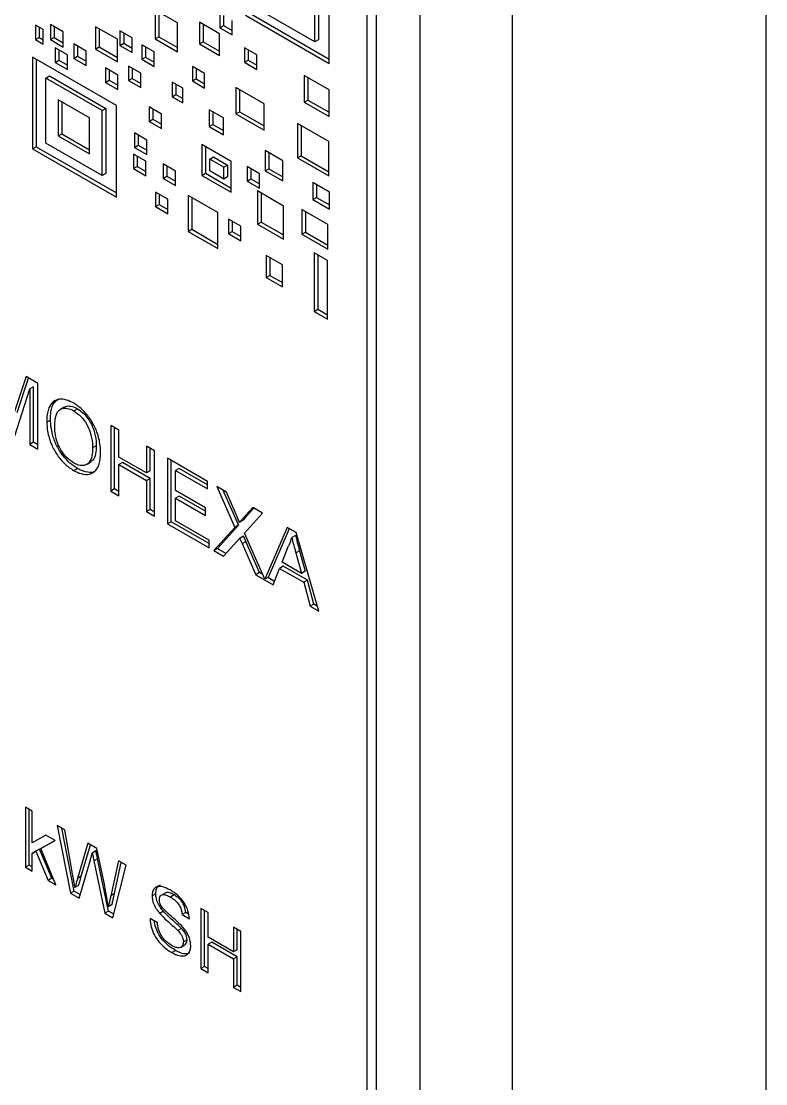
# Model space of a CAD drawing. Extents: x 75 to 2075, y 25 to 1460.
# Drawn here: x 1948.91 to 1977.48, y 983.23 to 1024.01 of the extents above; entities that cross this region are included whole.
import ezdxf

# ---------------------------------------------------------------- set-up
doc = ezdxf.new("R2010")
doc.units = 0
doc.header["$LTSCALE"] = 5
doc.linetypes.add('SLD-KATı', pattern=[0])
doc.layers.get('0').update_dxf_attribs({"linetype": 'CONTINUOUS'})

msp = doc.modelspace()

# ---------------------------------------------------------------- linework, layer by layer
at = {"color": 7, "linetype": 'SLD-KATı'}
for p, q in [((1977.479, 1036.643), (1977.479, 497.87)), ((1967.756, 492.258), (1967.756, 1031.03)), ((1964.22, 493.206), (1964.22, 1030.082)), ((1962.177, 966.009), (1962.177, 1026.433)), ((1962.53, 1026.637), (1962.53, 966.213)), ((1960.172, 1023.221), (1960.172, 1025.717)), ((1960.314, 1025.799), (1960.314, 1023.303)), ((1960.725, 1022.393), (1960.725, 1025.908)), ((1954.901, 1023.947), (1954.042, 1024.442)), ((1954.042, 1024.442), (1954.042, 1023.337)), ((1954.184, 1024.36), (1954.184, 1023.418)), ((1960.172, 1023.221), (1958.011, 1024.469)), ((1956.513, 1023.534), (1955.745, 1023.978)), ((1955.745, 1023.978), (1955.745, 1023.144)), ((1956.535, 1024.319), (1956.535, 1023.763)), ((1956.676, 1024.238), (1956.676, 1023.845)), ((1957.008, 1023.49), (1957.008, 1024.046)), ((1957.509, 1024.25), (1960.725, 1022.393)), ((1957.65, 1024.331), (1960.725, 1022.556)), ((1949.756, 1023.692), (1949.457, 1023.865)), ((1949.457, 1023.865), (1949.457, 1023.308)), ((1949.599, 1023.783), (1949.599, 1023.39)), ((1949.756, 1023.136), (1949.756, 1023.692)), ((1950.523, 1023.601), (1950.031, 1023.885)), ((1950.031, 1023.885), (1950.031, 1023.307)), ((1950.173, 1023.803), (1950.173, 1023.389)), ((1950.523, 1023.023), (1950.523, 1023.601)), ((1952.601, 1023.319), (1951.763, 1023.803)), ((1951.763, 1023.803), (1951.763, 1022.942)), ((1951.904, 1023.721), (1951.904, 1023.024)), ((1953.171, 1023.37), (1952.698, 1023.643)), ((1952.698, 1023.643), (1952.698, 1023.087)), ((1952.839, 1023.562), (1952.839, 1023.169)), ((1954.901, 1022.841), (1954.901, 1023.947)), ((1955.886, 1023.896), (1955.886, 1023.226)), ((1956.535, 1023.763), (1956.676, 1023.845)), ((1956.535, 1023.763), (1957.008, 1023.49)), ((1956.676, 1023.845), (1957.008, 1023.653)), ((1949.457, 1023.308), (1949.599, 1023.39)), ((1949.457, 1023.308), (1949.756, 1023.136)), ((1949.599, 1023.39), (1949.756, 1023.299)), ((1950.031, 1023.307), (1950.173, 1023.389)), ((1950.031, 1023.307), (1950.523, 1023.023)), ((1950.173, 1023.389), (1950.523, 1023.186)), ((1951.403, 1022.867), (1950.929, 1023.141)), ((1950.929, 1023.141), (1950.929, 1022.584)), ((1952.601, 1022.458), (1952.601, 1023.319)), ((1952.698, 1023.087), (1952.839, 1023.169)), ((1952.839, 1023.169), (1953.171, 1022.977)), ((1953.171, 1022.814), (1953.171, 1023.37)), ((1954.042, 1023.337), (1954.184, 1023.418)), ((1954.042, 1023.337), (1954.901, 1022.841)), ((1954.184, 1023.418), (1954.901, 1023.005)), ((1955.745, 1023.144), (1955.886, 1023.226)), ((1955.745, 1023.144), (1956.513, 1022.701)), ((1955.886, 1023.226), (1956.513, 1022.864)), ((1956.513, 1022.701), (1956.513, 1023.534)), ((1960.314, 1023.303), (1960.172, 1023.221)), ((1950.681, 1022.718), (1950.208, 1022.991)), ((1950.208, 1022.991), (1950.208, 1022.435)), ((1950.349, 1022.91), (1950.349, 1022.517)), ((1951.071, 1023.059), (1951.071, 1022.666)), ((1951.403, 1022.311), (1951.403, 1022.867)), ((1951.763, 1022.942), (1951.904, 1023.024)), ((1951.763, 1022.942), (1952.601, 1022.458)), ((1951.904, 1023.024), (1952.601, 1022.621)), ((1952.698, 1023.087), (1953.171, 1022.814)), ((1954.015, 1022.836), (1953.542, 1023.109)), ((1953.542, 1023.109), (1953.542, 1022.553)), ((1953.683, 1023.028), (1953.683, 1022.635)), ((1954.015, 1022.28), (1954.015, 1022.836)), ((1957.947, 1022.719), (1957.474, 1022.992)), ((1957.474, 1022.992), (1957.474, 1022.436)), ((1957.615, 1022.91), (1957.615, 1022.517)), ((1952.563, 1020.775), (1949.346, 1022.632)), ((1949.346, 1022.632), (1949.346, 1019.117)), ((1949.487, 1022.551), (1949.487, 1019.198)), ((1950.208, 1022.435), (1950.349, 1022.517)), ((1950.208, 1022.435), (1950.681, 1022.162)), ((1950.349, 1022.517), (1950.681, 1022.325)), ((1950.681, 1022.162), (1950.681, 1022.718)), ((1950.929, 1022.584), (1951.071, 1022.666)), ((1950.929, 1022.584), (1951.403, 1022.311)), ((1951.071, 1022.666), (1951.403, 1022.474)), ((1953.542, 1022.553), (1953.683, 1022.635)), ((1953.542, 1022.553), (1954.015, 1022.28)), ((1953.683, 1022.635), (1954.015, 1022.443)), ((1957.474, 1022.436), (1957.615, 1022.517)), ((1957.474, 1022.436), (1957.947, 1022.162)), ((1957.615, 1022.517), (1957.947, 1022.326)), ((1957.947, 1022.162), (1957.947, 1022.719)), ((1949.848, 1021.832), (1949.99, 1021.914)), ((1949.99, 1021.914), (1952.151, 1020.666)), ((1952.613, 1021.948), (1952.14, 1022.221)), ((1952.14, 1022.221), (1952.14, 1021.665)), ((1952.282, 1022.14), (1952.282, 1021.747)), ((1952.613, 1021.392), (1952.613, 1021.948)), ((1953.498, 1022.019), (1953.024, 1022.292)), ((1953.024, 1022.292), (1953.024, 1021.736)), ((1953.166, 1022.211), (1953.166, 1021.818)), ((1953.498, 1021.463), (1953.498, 1022.019)), ((1955.947, 1022.004), (1955.474, 1022.277)), ((1955.474, 1022.277), (1955.474, 1021.721)), ((1955.615, 1022.195), (1955.615, 1021.802)), ((1955.947, 1021.447), (1955.947, 1022.004)), ((1960.72, 1021.378), (1959.76, 1021.932)), ((1959.76, 1021.932), (1959.76, 1020.908)), ((1952.01, 1020.585), (1949.848, 1021.832)), ((1949.848, 1019.336), (1949.848, 1021.832)), ((1952.14, 1021.665), (1952.282, 1021.747)), ((1952.14, 1021.665), (1952.613, 1021.392)), ((1952.282, 1021.747), (1952.613, 1021.555)), ((1953.024, 1021.736), (1953.166, 1021.818)), ((1953.024, 1021.736), (1953.498, 1021.463)), ((1953.166, 1021.818), (1953.498, 1021.626)), ((1955.104, 1021.443), (1954.697, 1021.678)), ((1954.697, 1021.678), (1954.697, 1021.114)), ((1954.838, 1021.597), (1954.838, 1021.195)), ((1955.474, 1021.721), (1955.615, 1021.802)), ((1955.474, 1021.721), (1955.947, 1021.447)), ((1955.615, 1021.802), (1955.947, 1021.611)), ((1959.901, 1021.851), (1959.901, 1020.989)), ((1954.697, 1021.114), (1954.838, 1021.195)), ((1954.697, 1021.114), (1955.104, 1020.879)), ((1954.838, 1021.195), (1955.104, 1021.042)), ((1955.104, 1020.879), (1955.104, 1021.443)), ((1958.232, 1020.837), (1957.14, 1021.467)), ((1957.14, 1021.467), (1957.14, 1020.459)), ((1957.281, 1021.386), (1957.281, 1020.541)), ((1960.72, 1020.354), (1960.72, 1021.378)), ((1951.53, 1020.308), (1950.328, 1021.002)), ((1950.328, 1021.002), (1950.328, 1019.613)), ((1950.47, 1020.92), (1950.47, 1019.695)), ((1952.563, 1017.26), (1952.563, 1020.775)), ((1954.292, 1020.451), (1953.819, 1020.724)), ((1953.819, 1020.724), (1953.819, 1020.168)), ((1958.232, 1019.828), (1958.232, 1020.837)), ((1959.76, 1020.908), (1959.901, 1020.989)), ((1959.76, 1020.908), (1960.72, 1020.354)), ((1959.901, 1020.989), (1960.72, 1020.517)), ((1951.53, 1018.919), (1951.53, 1020.308)), ((1952.01, 1020.585), (1952.151, 1020.666)), ((1952.01, 1018.089), (1952.01, 1020.585)), ((1952.151, 1020.666), (1952.151, 1018.17)), ((1953.961, 1020.643), (1953.961, 1020.25)), ((1954.292, 1019.895), (1954.292, 1020.451)), ((1956.667, 1020.299), (1956.114, 1020.618)), ((1956.114, 1020.618), (1956.114, 1019.969)), ((1956.256, 1020.537), (1956.256, 1020.05)), ((1956.667, 1019.65), (1956.667, 1020.299)), ((1957.14, 1020.459), (1957.281, 1020.541)), ((1957.14, 1020.459), (1958.232, 1019.828)), ((1957.281, 1020.541), (1958.232, 1019.992)), ((1953.819, 1020.168), (1953.961, 1020.25)), ((1953.819, 1020.168), (1954.292, 1019.895)), ((1953.961, 1020.25), (1954.292, 1020.058)), ((1956.114, 1019.969), (1956.256, 1020.05)), ((1956.114, 1019.969), (1956.667, 1019.65)), ((1956.256, 1020.05), (1956.667, 1019.813)), ((1960.713, 1019.399), (1959.511, 1020.093)), ((1959.511, 1020.093), (1959.511, 1018.767)), ((1959.653, 1020.011), (1959.653, 1018.849)), ((1950.328, 1019.613), (1950.47, 1019.695)), ((1950.328, 1019.613), (1951.53, 1018.919)), ((1950.47, 1019.695), (1951.53, 1019.083)), ((1953.725, 1019.454), (1953.252, 1019.728)), ((1953.252, 1019.728), (1953.252, 1019.172)), ((1953.393, 1019.646), (1953.393, 1019.253)), ((1949.346, 1019.117), (1949.487, 1019.198)), ((1949.346, 1019.117), (1952.563, 1017.26)), ((1949.487, 1019.198), (1952.563, 1017.423)), ((1952.01, 1018.089), (1949.848, 1019.336)), ((1953.252, 1019.172), (1953.393, 1019.253)), ((1953.252, 1019.172), (1953.725, 1018.898)), ((1953.393, 1019.253), (1953.725, 1019.062)), ((1953.725, 1018.898), (1953.725, 1019.454)), ((1956.964, 1018.631), (1955.834, 1019.283)), ((1955.834, 1019.283), (1955.834, 1018.098)), ((1955.975, 1019.202), (1955.975, 1018.18)), ((1960.713, 1018.073), (1960.713, 1019.399)), ((1953.688, 1018.638), (1953.214, 1018.912)), ((1953.214, 1018.912), (1953.214, 1018.355)), ((1953.356, 1018.83), (1953.356, 1018.437)), ((1956.143, 1018.724), (1956.284, 1018.806)), ((1956.143, 1018.268), (1956.143, 1018.724)), ((1956.685, 1018.411), (1956.143, 1018.724)), ((1956.284, 1018.806), (1956.827, 1018.493)), ((1958.946, 1018.66), (1958.271, 1019.05)), ((1958.271, 1019.05), (1958.271, 1018.27)), ((1958.413, 1018.969), (1958.413, 1018.352)), ((1958.946, 1017.881), (1958.946, 1018.66)), ((1959.511, 1018.767), (1959.653, 1018.849)), ((1959.511, 1018.767), (1960.713, 1018.073)), ((1959.653, 1018.849), (1960.713, 1018.237)), ((1953.214, 1018.355), (1953.356, 1018.437)), ((1953.214, 1018.355), (1953.688, 1018.082)), ((1953.356, 1018.437), (1953.688, 1018.245)), ((1953.688, 1018.082), (1953.688, 1018.638)), ((1954.831, 1018.264), (1954.358, 1018.537)), ((1954.358, 1018.537), (1954.358, 1017.981)), ((1954.499, 1018.456), (1954.499, 1018.063)), ((1954.831, 1017.708), (1954.831, 1018.264)), ((1956.685, 1017.955), (1956.143, 1018.268)), ((1956.685, 1018.411), (1956.827, 1018.493)), ((1956.685, 1017.955), (1956.685, 1018.411)), ((1956.827, 1018.493), (1956.827, 1018.037)), ((1956.964, 1017.446), (1956.964, 1018.631)), ((1958.056, 1018.162), (1957.583, 1018.435)), ((1957.583, 1018.435), (1957.583, 1017.879)), ((1957.724, 1018.354), (1957.724, 1017.961)), ((1958.271, 1018.27), (1958.413, 1018.352)), ((1958.271, 1018.27), (1958.946, 1017.881)), ((1958.413, 1018.352), (1958.946, 1018.044)), ((1952.151, 1018.17), (1952.01, 1018.089)), ((1954.358, 1017.981), (1954.499, 1018.063)), ((1954.358, 1017.981), (1954.831, 1017.708)), ((1954.499, 1018.063), (1954.831, 1017.871)), ((1955.834, 1018.098), (1955.975, 1018.18)), ((1955.834, 1018.098), (1956.964, 1017.446)), ((1955.975, 1018.18), (1956.964, 1017.609)), ((1956.827, 1018.037), (1956.685, 1017.955)), ((1957.583, 1017.879), (1957.724, 1017.961)), ((1957.583, 1017.879), (1958.056, 1017.606)), ((1957.724, 1017.961), (1958.056, 1017.769)), ((1958.056, 1017.606), (1958.056, 1018.162)), ((1954.534, 1017.183), (1954.06, 1017.456)), ((1954.06, 1017.456), (1954.06, 1016.9)), ((1958.97, 1016.921), (1957.969, 1017.498)), ((1957.969, 1017.498), (1957.969, 1016.223)), ((1960.739, 1017.447), (1960.097, 1017.817)), ((1960.097, 1017.817), (1960.097, 1017.172)), ((1960.239, 1017.735), (1960.239, 1017.253)), ((1960.739, 1016.801), (1960.739, 1017.447)), ((1954.202, 1017.375), (1954.202, 1016.982)), ((1954.534, 1016.627), (1954.534, 1017.183)), ((1956.449, 1016.671), (1955.309, 1017.329)), ((1955.309, 1017.329), (1955.309, 1015.944)), ((1955.451, 1017.247), (1955.451, 1016.026)), ((1958.111, 1017.417), (1958.111, 1016.305)), ((1960.097, 1017.172), (1960.239, 1017.253)), ((1960.097, 1017.172), (1960.739, 1016.801)), ((1960.239, 1017.253), (1960.739, 1016.965)), ((1954.06, 1016.9), (1954.202, 1016.982)), ((1954.06, 1016.9), (1954.534, 1016.627)), ((1954.202, 1016.982), (1954.534, 1016.79)), ((1956.449, 1015.286), (1956.449, 1016.671)), ((1958.97, 1015.646), (1958.97, 1016.921)), ((1960.67, 1016.217), (1959.676, 1016.791)), ((1959.676, 1016.791), (1959.676, 1015.834)), ((1959.818, 1016.709), (1959.818, 1015.915)), ((1957.332, 1016.144), (1956.859, 1016.418)), ((1956.859, 1016.418), (1956.859, 1015.862)), ((1957, 1016.336), (1957, 1015.943)), ((1957.969, 1016.223), (1958.111, 1016.305)), ((1957.969, 1016.223), (1958.97, 1015.646)), ((1958.111, 1016.305), (1958.97, 1015.809)), ((1960.67, 1015.26), (1960.67, 1016.217)), ((1955.309, 1015.944), (1955.451, 1016.026)), ((1955.309, 1015.944), (1956.449, 1015.286)), ((1955.451, 1016.026), (1956.449, 1015.449)), ((1956.859, 1015.862), (1957, 1015.943)), ((1956.859, 1015.862), (1957.332, 1015.588)), ((1957, 1015.943), (1957.332, 1015.752)), ((1957.332, 1015.588), (1957.332, 1016.144)), ((1959.676, 1015.834), (1959.818, 1015.915)), ((1959.676, 1015.834), (1960.67, 1015.26)), ((1959.818, 1015.915), (1960.67, 1015.423)), ((1958.931, 1014.666), (1958.31, 1015.025)), ((1958.31, 1015.025), (1958.31, 1014.177)), ((1960.667, 1014.827), (1960.155, 1015.122)), ((1960.155, 1015.122), (1960.155, 1012.877)), ((1960.296, 1015.04), (1960.296, 1012.958)), ((1958.452, 1014.943), (1958.452, 1014.259)), ((1958.931, 1013.818), (1958.931, 1014.666)), ((1960.667, 1012.581), (1960.667, 1014.827)), ((1958.31, 1014.177), (1958.452, 1014.259)), ((1958.31, 1014.177), (1958.931, 1013.818)), ((1958.452, 1014.259), (1958.931, 1013.982)), ((1960.155, 1012.877), (1960.296, 1012.958)), ((1960.296, 1012.958), (1960.667, 1012.745)), ((1960.155, 1012.877), (1960.667, 1012.581)), ((1949.092, 1010.374), (1948.61, 1008.917)), ((1948.751, 1008.998), (1949.188, 1010.319)), ((1949.551, 1010.109), (1949.092, 1010.374)), ((1949.551, 1007.593), (1949.551, 1010.109)), ((1948.662, 1008.106), (1949.243, 1009.9)), ((1949.385, 1009.981), (1949.243, 1009.9)), ((1949.243, 1009.9), (1949.243, 1007.77)), ((1949.385, 1007.852), (1949.385, 1009.981)), ((1950.534, 1009.19), (1950.393, 1009.108)), ((1950.923, 1009.059), (1951.064, 1009.141)), ((1950.027, 1008.706), (1949.886, 1008.624)), ((1952.652, 1008.319), (1952.345, 1008.496)), ((1952.345, 1008.496), (1952.345, 1005.98)), ((1952.486, 1006.062), (1952.486, 1008.415)), ((1952.652, 1007.287), (1952.652, 1008.319)), ((1949.385, 1007.852), (1949.243, 1007.77)), ((1949.243, 1007.77), (1949.551, 1007.593)), ((1949.551, 1007.756), (1949.385, 1007.852)), ((1951.788, 1007.722), (1951.646, 1007.64)), ((1954.021, 1007.529), (1953.714, 1007.706)), ((1953.714, 1007.706), (1953.714, 1006.674)), ((1953.714, 1006.674), (1952.652, 1007.287)), ((1953.855, 1006.755), (1953.855, 1007.624)), ((1954.021, 1005.012), (1954.021, 1007.529)), ((1956.061, 1006.351), (1954.524, 1007.238)), ((1954.524, 1007.238), (1954.524, 1004.722)), ((1950.92, 1006.77), (1951.061, 1006.852)), ((1951.438, 1007.018), (1951.579, 1007.099)), ((1952.793, 1007.078), (1952.652, 1006.996)), ((1952.652, 1005.802), (1952.652, 1006.996)), ((1952.652, 1006.996), (1953.714, 1006.383)), ((1953.855, 1006.465), (1952.793, 1007.078)), ((1954.665, 1004.803), (1954.665, 1007.157)), ((1954.973, 1006.852), (1954.831, 1006.771)), ((1956.061, 1006.224), (1954.973, 1006.852)), ((1953.855, 1006.755), (1953.714, 1006.674)), ((1953.855, 1006.465), (1953.714, 1006.383)), ((1953.855, 1005.271), (1953.855, 1006.465)), ((1954.831, 1005.996), (1954.831, 1006.771)), ((1954.831, 1006.771), (1956.061, 1006.061)), ((1952.486, 1006.062), (1952.345, 1005.98)), ((1952.652, 1005.966), (1952.486, 1006.062)), ((1953.714, 1006.383), (1953.714, 1005.19)), ((1956.061, 1006.061), (1956.061, 1006.351)), ((1956.779, 1005.936), (1956.409, 1006.15)), ((1956.409, 1006.15), (1957.103, 1004.587)), ((1956.648, 1006.012), (1957.244, 1004.669)), ((1952.345, 1005.98), (1952.652, 1005.802)), ((1955.977, 1005.335), (1954.831, 1005.996)), ((1954.973, 1005.788), (1954.831, 1005.706)), ((1954.831, 1004.835), (1954.831, 1005.706)), ((1954.831, 1005.706), (1955.977, 1005.045)), ((1955.977, 1005.208), (1954.973, 1005.788)), ((1957.159, 1005.08), (1956.779, 1005.936)), ((1953.855, 1005.271), (1953.714, 1005.19)), ((1954.021, 1005.175), (1953.855, 1005.271)), ((1955.977, 1005.045), (1955.977, 1005.335)), ((1957.794, 1005.351), (1957.415, 1004.932)), ((1957.838, 1005.325), (1957.556, 1005.013)), ((1958.169, 1005.134), (1957.794, 1005.351)), ((1953.714, 1005.19), (1954.021, 1005.012)), ((1954.665, 1004.803), (1954.524, 1004.722)), ((1956.116, 1003.966), (1954.665, 1004.803)), ((1956.116, 1004.093), (1954.831, 1004.835)), ((1957.414, 1004.856), (1957.272, 1004.774)), ((1957.556, 1005.013), (1957.415, 1004.932)), ((1957.475, 1004.368), (1958.169, 1005.134)), ((1954.524, 1004.722), (1956.116, 1003.802)), ((1957.103, 1004.587), (1956.297, 1003.698)), ((1957.244, 1004.669), (1956.439, 1003.78)), ((1957.244, 1004.669), (1957.103, 1004.587)), ((1959.114, 1004.588), (1958.261, 1002.598)), ((1958.402, 1002.68), (1959.2, 1004.539)), ((1959.461, 1004.388), (1959.114, 1004.588)), ((1960.326, 1001.372), (1959.461, 1004.388)), ((1956.116, 1003.802), (1956.116, 1004.093)), ((1956.672, 1003.482), (1957.188, 1004.05)), ((1957.432, 1004.245), (1957.29, 1004.164)), ((1957.38, 1003.962), (1957.521, 1004.044)), ((1958.261, 1002.598), (1957.475, 1004.368)), ((1958.052, 1002.849), (1957.521, 1004.044)), ((1959.429, 1004.28), (1959.288, 1004.198)), ((1956.439, 1003.78), (1956.297, 1003.698)), ((1956.297, 1003.698), (1956.672, 1003.482)), ((1956.439, 1003.78), (1956.769, 1003.589)), ((1957.38, 1003.962), (1957.91, 1002.767)), ((1958.916, 1003.251), (1959.139, 1003.819)), ((1959.589, 1003.687), (1959.448, 1003.605)), ((1959.448, 1003.605), (1959.66, 1002.822)), ((1959.589, 1003.687), (1959.801, 1002.903)), ((1959.66, 1002.822), (1958.916, 1003.251)), ((1958.052, 1002.849), (1957.91, 1002.767)), ((1957.91, 1002.767), (1958.575, 1002.383)), ((1958.183, 1002.772), (1958.052, 1002.849)), ((1958.575, 1002.383), (1958.823, 1003.014)), ((1958.965, 1003.096), (1958.823, 1003.014)), ((1958.823, 1003.014), (1959.752, 1002.478)), ((1959.893, 1002.56), (1958.965, 1003.096)), ((1959.801, 1002.903), (1959.66, 1002.822)), ((1958.402, 1002.68), (1958.261, 1002.598)), ((1958.627, 1002.516), (1958.373, 1002.663)), ((1959.893, 1002.56), (1959.752, 1002.478)), ((1959.752, 1002.478), (1960, 1001.56)), ((1960.141, 1001.642), (1959.893, 1002.56)), ((1960.141, 1001.642), (1960, 1001.56)), ((1960, 1001.56), (1960.326, 1001.372)), ((1960.27, 1001.568), (1960.141, 1001.642)), ((1949.322, 993.701), (1949.066, 993.849)), ((1949.066, 993.849), (1949.066, 991.542)), ((1949.208, 991.623), (1949.208, 993.767)), ((1949.322, 992.477), (1949.322, 993.701)), ((1950.582, 992.973), (1950.291, 993.141)), ((1950.291, 993.141), (1950.794, 990.544)), ((1950.935, 990.626), (1950.468, 993.039)), ((1950.878, 991.285), (1950.582, 992.973)), ((1949.858, 992.771), (1949.322, 992.477)), ((1949.654, 992.258), (1950.214, 992.565)), ((1950.21, 992.567), (1949.795, 992.34)), ((1950.214, 992.565), (1949.858, 992.771)), ((1949.464, 992.158), (1949.322, 992.076)), ((1949.322, 992.076), (1949.469, 992.157)), ((1949.61, 992.239), (1949.464, 992.158)), ((1949.61, 992.239), (1949.469, 992.157)), ((1949.469, 992.157), (1949.94, 991.037)), ((1950.082, 991.119), (1949.61, 992.239)), ((1949.795, 992.34), (1949.654, 992.258)), ((1950.24, 990.864), (1949.654, 992.258)), ((1951.467, 992.462), (1951.073, 991.116)), ((1951.214, 991.197), (1951.568, 992.404)), ((1951.806, 992.267), (1951.467, 992.462)), ((1951.777, 992.168), (1951.636, 992.087)), ((1952.091, 990.946), (1951.806, 992.267)), ((1949.322, 991.394), (1949.322, 992.076)), ((1951.127, 990.352), (1951.56, 991.828)), ((1951.84, 991.867), (1951.698, 991.785)), ((1951.698, 991.785), (1952.116, 989.781)), ((1952.257, 989.863), (1951.84, 991.867)), ((1952.638, 991.786), (1952.343, 990.448)), ((1952.929, 991.619), (1952.638, 991.786)), ((1949.208, 991.623), (1949.066, 991.542)), ((1949.066, 991.542), (1949.322, 991.394)), ((1949.322, 991.557), (1949.208, 991.623)), ((1952.426, 989.602), (1952.929, 991.619)), ((1952.485, 990.53), (1952.748, 991.723)), ((1950.082, 991.119), (1949.94, 991.037)), ((1949.94, 991.037), (1950.24, 990.864)), ((1950.149, 991.08), (1950.082, 991.119)), ((1951.214, 991.197), (1951.073, 991.116)), ((1950.935, 990.626), (1950.794, 990.544)), ((1950.794, 990.544), (1951.127, 990.352)), ((1950.935, 990.626), (1951.168, 990.491)), ((1951.111, 990.847), (1950.97, 990.765)), ((1952.485, 990.53), (1952.343, 990.448)), ((1954.069, 990.521), (1953.928, 990.44)), ((1954.454, 990.566), (1954.313, 990.484)), ((1952.392, 990.108), (1952.25, 990.026)), ((1954.774, 990.48), (1954.633, 990.399)), ((1952.257, 989.863), (1952.116, 989.781)), ((1952.116, 989.781), (1952.426, 989.602)), ((1952.461, 989.745), (1952.257, 989.863)), ((1954.364, 989.853), (1954.223, 989.771)), ((1955.222, 989.808), (1955.08, 989.726)), ((1955.08, 989.726), (1955.362, 989.563)), ((1955.329, 989.746), (1955.222, 989.808)), ((1956.079, 989.8), (1955.797, 989.963)), ((1955.797, 989.963), (1955.797, 987.656)), ((1955.939, 987.737), (1955.939, 989.881)), ((1956.079, 988.854), (1956.079, 989.8)), ((1954.133, 989.415), (1953.851, 989.578)), ((1955.06, 989.195), (1954.919, 989.114)), ((1957.334, 989.076), (1957.052, 989.238)), ((1957.052, 989.238), (1957.052, 988.292)), ((1957.194, 988.373), (1957.194, 989.157)), ((1957.334, 986.769), (1957.334, 989.076)), ((1955.017, 988.466), (1955.158, 988.547)), ((1955.273, 988.761), (1955.132, 988.679)), ((1957.052, 988.292), (1956.079, 988.854)), ((1956.221, 988.669), (1956.079, 988.587)), ((1956.079, 987.493), (1956.079, 988.587)), ((1956.079, 988.587), (1957.052, 988.026)), ((1957.194, 988.107), (1956.221, 988.669)), ((1954.688, 988.267), (1954.829, 988.348)), ((1957.194, 988.373), (1957.052, 988.292)), ((1957.194, 988.107), (1957.052, 988.026)), ((1957.194, 987.013), (1957.194, 988.107)), ((1955.939, 987.737), (1955.797, 987.656)), ((1956.079, 987.656), (1955.939, 987.737)), ((1957.052, 988.026), (1957.052, 986.931)), ((1955.797, 987.656), (1956.079, 987.493)), ((1957.194, 987.013), (1957.052, 986.931)), ((1957.052, 986.931), (1957.334, 986.769)), ((1957.334, 986.932), (1957.194, 987.013))]:
    msp.add_line(p, q, dxfattribs=at)
for points, knots in [([(1950.921, 1009.351), (1950.826, 1009.399), (1950.635, 1009.496), (1950.357, 1009.521), (1950.12, 1009.422), (1949.939, 1009.161), (1949.889, 1008.861), (1949.886, 1008.659), (1949.886, 1008.624)], [0, 0, 0, 0, 0.163642, 0.328456, 0.510555, 0.696147, 0.946912, 1, 1, 1, 1]), ([(1950.027, 1008.706), (1950.032, 1008.812), (1950.042, 1009.072), (1950.133, 1009.384), (1950.291, 1009.47), (1950.35, 1009.502)], [0, 0, 0, 0, 0.302002, 0.739585, 1, 1, 1, 1]), ([(1951.953, 1007.46), (1951.949, 1007.572), (1951.937, 1007.839), (1951.821, 1008.272), (1951.599, 1008.706), (1951.321, 1009.055), (1951.083, 1009.253), (1950.948, 1009.334), (1950.921, 1009.351)], [0, 0, 0, 0, 0.16621, 0.395406, 0.579211, 0.762869, 0.951795, 1, 1, 1, 1]), ([(1950.193, 1008.443), (1950.197, 1008.55), (1950.204, 1008.765), (1950.278, 1009.018), (1950.431, 1009.146), (1950.623, 1009.178), (1950.797, 1009.129), (1950.902, 1009.071), (1950.923, 1009.059)], [0, 0, 0, 0, 0.216681, 0.435353, 0.598331, 0.760057, 0.951392, 1, 1, 1, 1]), ([(1950.541, 1009.18), (1950.553, 1009.192), (1950.609, 1009.244), (1950.767, 1009.255), (1950.938, 1009.211), (1951.043, 1009.153), (1951.064, 1009.141)], [0, 0, 0, 0, 0.107662, 0.466948, 0.892013, 1, 1, 1, 1]), ([(1950.923, 1009.059), (1951.015, 1008.995), (1951.199, 1008.867), (1951.423, 1008.558), (1951.58, 1008.196), (1951.64, 1007.888), (1951.645, 1007.699), (1951.646, 1007.64)], [0, 0, 0, 0, 0.216419, 0.434225, 0.618771, 0.879403, 1, 1, 1, 1]), ([(1951.064, 1009.141), (1951.156, 1009.077), (1951.341, 1008.949), (1951.564, 1008.64), (1951.722, 1008.277), (1951.781, 1007.969), (1951.786, 1007.781), (1951.788, 1007.722)], [0, 0, 0, 0, 0.216419, 0.434225, 0.618771, 0.879403, 1, 1, 1, 1]), ([(1949.886, 1008.624), (1949.892, 1008.511), (1949.908, 1008.236), (1950.044, 1007.787), (1950.286, 1007.35), (1950.583, 1006.996), (1950.805, 1006.847), (1950.92, 1006.77)], [0, 0, 0, 0, 0.1698966, 0.4134368, 0.6043207, 0.7949876, 1, 1, 1, 1]), ([(1951.061, 1006.852), (1950.966, 1006.914), (1950.775, 1007.039), (1950.494, 1007.343), (1950.253, 1007.724), (1950.069, 1008.21), (1950.043, 1008.524), (1950.027, 1008.706)], [0, 0, 0, 0, 0.1699906, 0.3407574, 0.5387151, 0.7335369, 1, 1, 1, 1]), ([(1950.918, 1007.061), (1950.822, 1007.128), (1950.647, 1007.249), (1950.435, 1007.538), (1950.288, 1007.838), (1950.206, 1008.151), (1950.197, 1008.344), (1950.193, 1008.443)], [0, 0, 0, 0, 0.231809, 0.41845, 0.604606, 0.798958, 1, 1, 1, 1]), ([(1951.646, 1007.64), (1951.642, 1007.533), (1951.633, 1007.318), (1951.529, 1007.067), (1951.341, 1006.949), (1951.124, 1006.957), (1950.982, 1007.029), (1950.918, 1007.061)], [0, 0, 0, 0, 0.2236882, 0.4496773, 0.6645052, 0.8500426, 1, 1, 1, 1]), ([(1951.788, 1007.722), (1951.782, 1007.616), (1951.771, 1007.404), (1951.698, 1007.18), (1951.599, 1007.13), (1951.57, 1007.115)], [0, 0, 0, 0, 0.411852, 0.82794, 1, 1, 1, 1]), ([(1950.92, 1006.77), (1951.015, 1006.723), (1951.229, 1006.618), (1951.537, 1006.603), (1951.774, 1006.752), (1951.925, 1007.041), (1951.943, 1007.307), (1951.953, 1007.46)], [0, 0, 0, 0, 0.167224, 0.37813, 0.579874, 0.758411, 1, 1, 1, 1]), ([(1951.774, 1006.768), (1951.758, 1006.755), (1951.678, 1006.687), (1951.452, 1006.696), (1951.221, 1006.763), (1951.085, 1006.838), (1951.061, 1006.852)], [0, 0, 0, 0, 0.09555, 0.484805, 0.908538, 1, 1, 1, 1]), ([(1957.272, 1004.774), (1957.271, 1004.787), (1957.266, 1004.825), (1957.238, 1004.892), (1957.203, 1004.981), (1957.176, 1005.043), (1957.159, 1005.08)], [0, 0, 0, 0, 0.130091, 0.386313, 0.641587, 1, 1, 1, 1]), ([(1957.415, 1004.932), (1957.401, 1004.917), (1957.375, 1004.888), (1957.327, 1004.835), (1957.293, 1004.797), (1957.272, 1004.774)], [0, 0, 0, 0, 0.281151, 0.562303, 1, 1, 1, 1]), ([(1957.556, 1005.013), (1957.543, 1004.999), (1957.516, 1004.969), (1957.469, 1004.917), (1957.435, 1004.879), (1957.414, 1004.856)], [0, 0, 0, 0, 0.281151, 0.562303, 1, 1, 1, 1]), ([(1957.188, 1004.05), (1957.201, 1004.065), (1957.224, 1004.092), (1957.259, 1004.129), (1957.28, 1004.152), (1957.29, 1004.164)], [0, 0, 0, 0, 0.389567, 0.694786, 1, 1, 1, 1]), ([(1957.29, 1004.164), (1957.304, 1004.134), (1957.325, 1004.085), (1957.355, 1004.018), (1957.372, 1003.981), (1957.38, 1003.962)], [0, 0, 0, 0, 0.448829, 0.724414, 1, 1, 1, 1]), ([(1957.432, 1004.245), (1957.445, 1004.215), (1957.467, 1004.167), (1957.496, 1004.099), (1957.513, 1004.062), (1957.521, 1004.044)], [0, 0, 0, 0, 0.448829, 0.724414, 1, 1, 1, 1]), ([(1959.139, 1003.819), (1959.16, 1003.856), (1959.202, 1003.93), (1959.252, 1004.056), (1959.276, 1004.151), (1959.288, 1004.198)], [0, 0, 0, 0, 0.328781, 0.663052, 1, 1, 1, 1]), ([(1959.288, 1004.198), (1959.296, 1004.168), (1959.32, 1004.077), (1959.359, 1003.933), (1959.404, 1003.766), (1959.433, 1003.659), (1959.448, 1003.605)], [0, 0, 0, 0, 0.153141, 0.45943, 0.729715, 1, 1, 1, 1]), ([(1959.429, 1004.28), (1959.437, 1004.249), (1959.462, 1004.159), (1959.5, 1004.014), (1959.546, 1003.847), (1959.575, 1003.74), (1959.589, 1003.687)], [0, 0, 0, 0, 0.153141, 0.45943, 0.729715, 1, 1, 1, 1]), ([(1951.84, 991.867), (1951.834, 991.896), (1951.821, 991.956), (1951.8, 992.057), (1951.785, 992.127), (1951.777, 992.168)], [0, 0, 0, 0, 0.296938, 0.593882, 1, 1, 1, 1]), ([(1951.56, 991.828), (1951.567, 991.85), (1951.58, 991.895), (1951.605, 991.981), (1951.624, 992.045), (1951.636, 992.087)], [0, 0, 0, 0, 0.25956, 0.519121, 1, 1, 1, 1]), ([(1951.636, 992.087), (1951.642, 992.057), (1951.654, 991.997), (1951.675, 991.896), (1951.69, 991.826), (1951.698, 991.785)], [0, 0, 0, 0, 0.297013, 0.593946, 1, 1, 1, 1]), ([(1950.97, 990.765), (1950.959, 990.824), (1950.939, 990.941), (1950.909, 991.114), (1950.889, 991.228), (1950.878, 991.285)], [0, 0, 0, 0, 0.340988, 0.670494, 1, 1, 1, 1]), ([(1951.073, 991.116), (1951.066, 991.094), (1951.053, 991.049), (1951.029, 990.968), (1951.002, 990.873), (1950.98, 990.801), (1950.97, 990.765)], [0, 0, 0, 0, 0.191341, 0.382688, 0.691344, 1, 1, 1, 1]), ([(1951.111, 990.847), (1951.124, 990.892), (1951.148, 990.972), (1951.182, 991.089), (1951.203, 991.161), (1951.214, 991.197)], [0, 0, 0, 0, 0.382685, 0.691342, 1, 1, 1, 1]), ([(1952.25, 990.026), (1952.233, 990.143), (1952.201, 990.354), (1952.147, 990.661), (1952.11, 990.851), (1952.091, 990.946)], [0, 0, 0, 0, 0.384819, 0.692338, 1, 1, 1, 1]), ([(1952.392, 990.108), (1952.402, 990.155), (1952.423, 990.249), (1952.454, 990.39), (1952.474, 990.483), (1952.485, 990.53)], [0, 0, 0, 0, 0.334719, 0.66736, 1, 1, 1, 1]), ([(1954.621, 990.671), (1954.526, 990.718), (1954.361, 990.8), (1954.153, 990.814), (1954.019, 990.742), (1953.942, 990.614), (1953.932, 990.496), (1953.928, 990.44)], [0, 0, 0, 0, 0.288623, 0.502191, 0.674261, 0.84625, 1, 1, 1, 1]), ([(1954.069, 990.521), (1954.077, 990.59), (1954.093, 990.727), (1954.167, 990.838), (1954.232, 990.853), (1954.246, 990.856)], [0, 0, 0, 0, 0.446167, 0.885809, 1, 1, 1, 1]), ([(1954.364, 989.853), (1954.324, 989.901), (1954.244, 989.999), (1954.141, 990.18), (1954.078, 990.365), (1954.072, 990.476), (1954.069, 990.521)], [0, 0, 0, 0, 0.2468863, 0.4956582, 0.792121, 1, 1, 1, 1]), ([(1954.774, 990.48), (1954.727, 990.505), (1954.633, 990.554), (1954.518, 990.589), (1954.47, 990.566), (1954.457, 990.56)], [0, 0, 0, 0, 0.4217766, 0.8473965, 1, 1, 1, 1]), ([(1955.362, 989.563), (1955.35, 989.664), (1955.33, 989.841), (1955.21, 990.109), (1955.033, 990.356), (1954.827, 990.544), (1954.678, 990.636), (1954.621, 990.671)], [0, 0, 0, 0, 0.231373, 0.404142, 0.577221, 0.83952, 1, 1, 1, 1]), ([(1952.343, 990.448), (1952.333, 990.401), (1952.312, 990.307), (1952.281, 990.166), (1952.261, 990.073), (1952.25, 990.026)], [0, 0, 0, 0, 0.334719, 0.667358, 1, 1, 1, 1]), ([(1953.928, 990.44), (1953.932, 990.382), (1953.94, 990.266), (1954.011, 990.075), (1954.111, 989.907), (1954.188, 989.813), (1954.223, 989.771)], [0, 0, 0, 0, 0.258243, 0.522153, 0.78532, 1, 1, 1, 1]), ([(1954.21, 990.298), (1954.213, 990.338), (1954.221, 990.412), (1954.28, 990.474), (1954.365, 990.504), (1954.488, 990.475), (1954.582, 990.425), (1954.633, 990.399)], [0, 0, 0, 0, 0.184328, 0.348313, 0.514817, 0.73811, 1, 1, 1, 1]), ([(1954.281, 990.053), (1954.261, 990.093), (1954.222, 990.17), (1954.211, 990.253), (1954.21, 990.293), (1954.21, 990.298)], [0, 0, 0, 0, 0.473801, 0.932473, 1, 1, 1, 1]), ([(1954.633, 990.399), (1954.697, 990.357), (1954.802, 990.291), (1954.935, 990.145), (1955.023, 989.992), (1955.067, 989.846), (1955.076, 989.76), (1955.08, 989.726)], [0, 0, 0, 0, 0.300954, 0.484458, 0.669415, 0.871051, 1, 1, 1, 1]), ([(1955.222, 989.808), (1955.211, 989.883), (1955.193, 990.004), (1955.11, 990.176), (1955.002, 990.316), (1954.884, 990.413), (1954.803, 990.463), (1954.774, 990.48)], [0, 0, 0, 0, 0.281145, 0.448709, 0.616567, 0.866174, 1, 1, 1, 1]), ([(1954.223, 989.771), (1954.311, 989.68), (1954.469, 989.517), (1954.707, 989.316), (1954.848, 989.181), (1954.919, 989.114)], [0, 0, 0, 0, 0.389467, 0.694708, 1, 1, 1, 1]), ([(1955.067, 989.29), (1954.977, 989.378), (1954.802, 989.549), (1954.551, 989.761), (1954.37, 989.924), (1954.296, 990.031), (1954.281, 990.053)], [0, 0, 0, 0, 0.340485, 0.667358, 0.931907, 1, 1, 1, 1]), ([(1955.06, 989.195), (1954.97, 989.28), (1954.809, 989.432), (1954.571, 989.635), (1954.433, 989.78), (1954.364, 989.853)], [0, 0, 0, 0, 0.388845, 0.693596, 1, 1, 1, 1]), ([(1953.851, 989.578), (1953.862, 989.461), (1953.883, 989.251), (1954.016, 988.926), (1954.207, 988.641), (1954.443, 988.419), (1954.61, 988.315), (1954.688, 988.267)], [0, 0, 0, 0, 0.231456, 0.413202, 0.595741, 0.811443, 1, 1, 1, 1]), ([(1954.829, 988.348), (1954.734, 988.408), (1954.544, 988.528), (1954.291, 988.79), (1954.122, 989.087), (1954.033, 989.319), (1954.02, 989.445), (1954.016, 989.483)], [0, 0, 0, 0, 0.259528, 0.52187, 0.718923, 0.915461, 1, 1, 1, 1]), ([(1954.675, 988.54), (1954.584, 988.604), (1954.444, 988.702), (1954.28, 988.915), (1954.177, 989.128), (1954.144, 989.298), (1954.135, 989.396), (1954.133, 989.415)], [0, 0, 0, 0, 0.332766, 0.514871, 0.698581, 0.942623, 1, 1, 1, 1]), ([(1955.413, 988.532), (1955.407, 988.609), (1955.395, 988.759), (1955.286, 989.012), (1955.164, 989.182), (1955.085, 989.27), (1955.067, 989.29)], [0, 0, 0, 0, 0.2994794, 0.58495, 0.9057838, 1, 1, 1, 1]), ([(1954.919, 989.114), (1954.962, 989.065), (1955.031, 988.988), (1955.1, 988.857), (1955.128, 988.758), (1955.131, 988.702), (1955.132, 988.679)], [0, 0, 0, 0, 0.387896, 0.614261, 0.840651, 1, 1, 1, 1]), ([(1955.273, 988.761), (1955.27, 988.801), (1955.264, 988.881), (1955.205, 989.018), (1955.13, 989.12), (1955.078, 989.176), (1955.06, 989.195)], [0, 0, 0, 0, 0.2684436, 0.5398572, 0.8390734, 1, 1, 1, 1]), ([(1955.132, 988.679), (1955.126, 988.635), (1955.116, 988.55), (1955.051, 988.472), (1954.946, 988.443), (1954.816, 988.467), (1954.719, 988.517), (1954.675, 988.54)], [0, 0, 0, 0, 0.190939, 0.369218, 0.544472, 0.794447, 1, 1, 1, 1]), ([(1954.688, 988.267), (1954.783, 988.22), (1954.956, 988.135), (1955.174, 988.13), (1955.32, 988.215), (1955.401, 988.355), (1955.409, 988.479), (1955.413, 988.532)], [0, 0, 0, 0, 0.273399, 0.495008, 0.678657, 0.862169, 1, 1, 1, 1]), ([(1955.156, 988.551), (1955.177, 988.561), (1955.225, 988.584), (1955.265, 988.66), (1955.271, 988.731), (1955.273, 988.761)], [0, 0, 0, 0, 0.306009, 0.702223, 1, 1, 1, 1]), ([(1955.363, 988.254), (1955.33, 988.24), (1955.231, 988.199), (1955.04, 988.24), (1954.892, 988.316), (1954.829, 988.348)], [0, 0, 0, 0, 0.226895, 0.674588, 1, 1, 1, 1])]:
    msp.add_open_spline(points, degree=3, knots=knots, dxfattribs=at)

doc.saveas('drawing.dxf')
